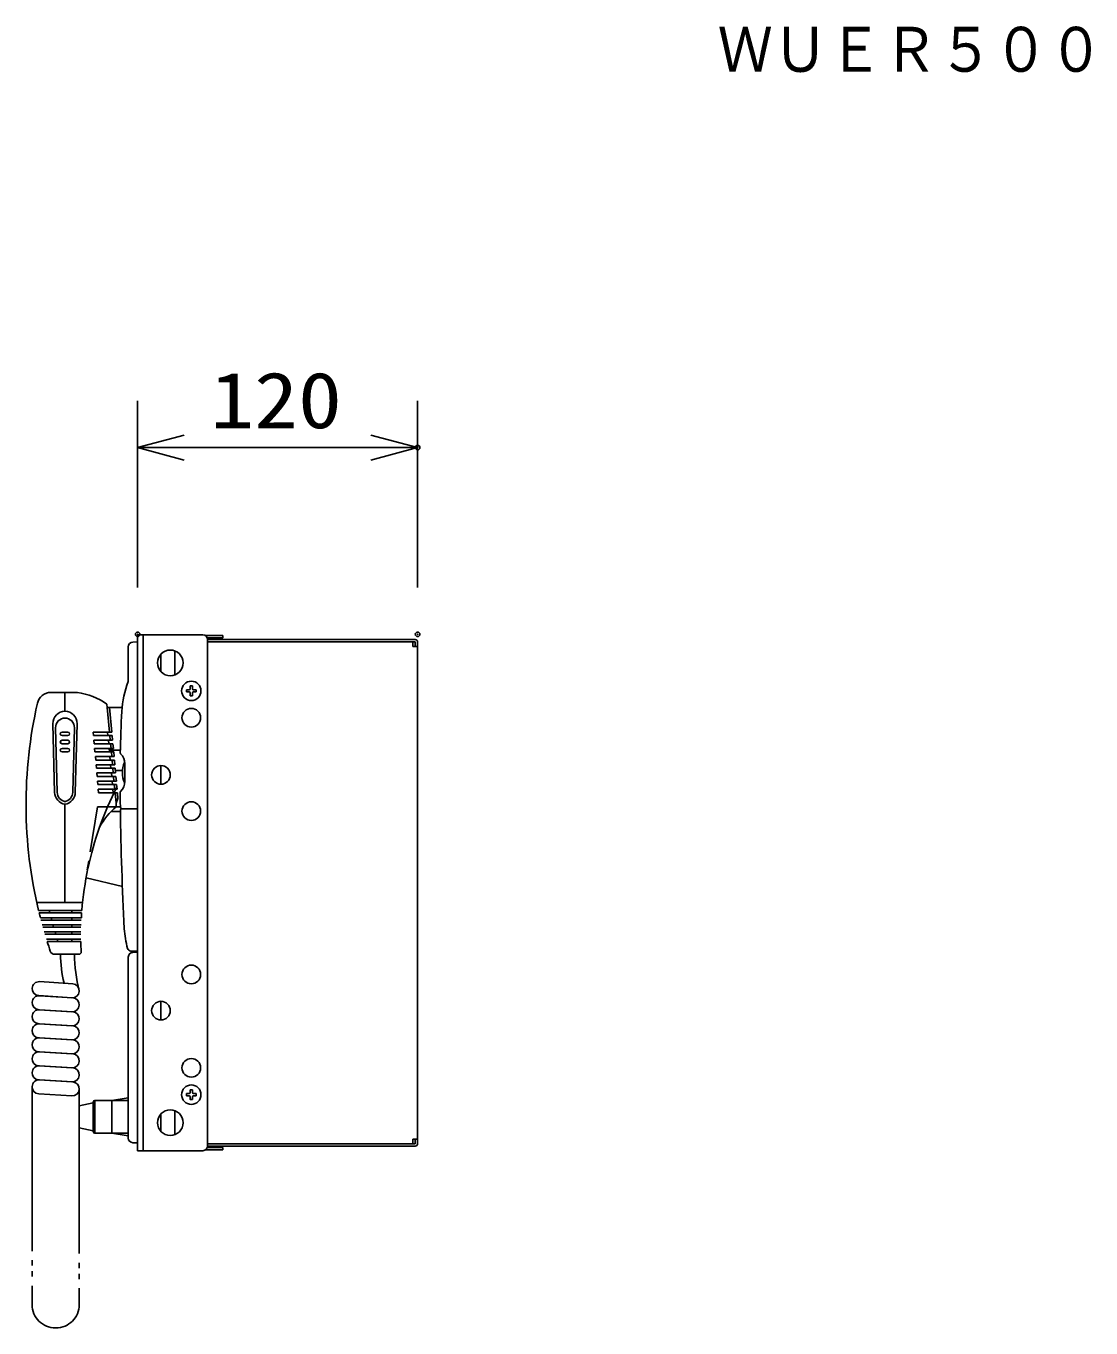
# Model space of a CAD drawing. Units: millimetres, scale not verified. Extents: x -62 to 63, y -116 to 117.
# Drawn here: x 17 to 62.6, y 53 to 108.8 of the extents above; entities that cross this region are included whole.
import ezdxf
from ezdxf.enums import TextEntityAlignment as Align

# ---------------------------------------------------------------- set-up
doc = ezdxf.new("R2010")
doc.units = ezdxf.units.MM
doc.header["$LTSCALE"] = 0.391807
doc.header["$PDMODE"] = 32
doc.header["$PDSIZE"] = 0.196
doc.linetypes.add('CHAIN1', pattern=[8, 5, -1, 1, -1])
doc.linetypes.add('LONG_DOUBLE_CHAIN', pattern=[21.8, 18, -1, 0.6, -0.6, 0.6, -1])
for name, color, linetype in [('0-1_TOUROKU', 1, 'Continuous'), ('0-2_GAIKEI', 1, 'Continuous'), ('0-3_WAKU', 3, 'Continuous'), ('0-4_DEFPOINTS', 7, 'Continuous')]:
    doc.layers.add(name, color=color, linetype=linetype)
doc.styles.add('ＭＳ ゴシック', font='')
doc.styles.get('ＭＳ ゴシック').set_extended_font_data('MS Gothic')

# ---------------------------------------------------------------- blocks, each defined once
blk = doc.blocks.new('_OPEN30')
at = {"layer": '0-4_DEFPOINTS'}
blk.add_line((0, 0), (-1, 0), dxfattribs=at)
blk.add_lwpolyline([(-1, 0.2679), (0, 0), (-1, -0.2679)], dxfattribs=at)

msp = doc.modelspace()

# ---------------------------------------------------------------- linework, layer by layer
at = {"layer": '0-2_GAIKEI'}
for p, q in [((22.0028, 82.7133), (22.0028, 60.6133)), ((21.3728, 80.7133), (21.3728, 82.2026)), ((21.5623, 82.4023), (21.7728, 82.4133)), ((23.3728, 82.0133), (23.3728, 81.0133)), ((24.7728, 82.4133), (33.6728, 82.4133)), ((33.5728, 82.4133), (33.5728, 82.2133)), ((33.7728, 82.2133), (33.5728, 82.2133)), ((33.6728, 82.4133), (33.6728, 82.2133)), ((22.7728, 81.8908), (22.7728, 81.1359)), ((23.8628, 80.3583), (23.8628, 80.2683)), ((23.8628, 80.3583), (23.9828, 80.3583)), ((24.0278, 80.5233), (24.1178, 80.5233)), ((24.0278, 80.5233), (24.0278, 80.4033)), ((24.1178, 80.5233), (24.1178, 80.4033)), ((24.1628, 80.3583), (24.2828, 80.3583)), ((24.2828, 80.3583), (24.2828, 80.2683)), ((18.061, 80.2482), (19.1884, 80.2482)), ((18.6584, 79.4481), (18.6584, 80.2482)), ((23.8628, 80.2683), (23.9828, 80.2683)), ((24.0278, 80.2233), (24.0278, 80.1033)), ((24.0278, 80.1033), (24.1178, 80.1033)), ((24.1178, 80.2233), (24.1178, 80.1033)), ((24.1628, 80.2683), (24.2828, 80.2683)), ((20.4584, 79.7482), (20.4721, 79.5982)), ((20.5728, 79.5982), (20.4721, 79.5982)), ((20.4721, 79.5982), (20.5675, 78.5482)), ((20.5728, 79.5982), (20.6683, 78.5482)), ((20.5728, 79.5982), (21.1035, 79.5982)), ((18.142, 78.905), (18.2155, 75.965)), ((18.2573, 78.7325), (18.3264, 75.9678)), ((19.0596, 78.7325), (18.9905, 75.9678)), ((19.1749, 78.905), (19.1014, 75.965)), ((18.6584, 78.5482), (18.5334, 78.5482)), ((18.6584, 78.3982), (18.5334, 78.3982)), ((18.6584, 78.1982), (18.5334, 78.1982)), ((18.6584, 78.5482), (18.7834, 78.5482)), ((18.6584, 78.3982), (18.7834, 78.3982)), ((18.6584, 78.1982), (18.7834, 78.1982)), ((19.8646, 78.5482), (19.8783, 78.3982)), ((19.8646, 78.5482), (20.4875, 78.5482)), ((19.8783, 78.3982), (20.5012, 78.3982)), ((19.8965, 78.1982), (20.5193, 78.1982)), ((19.8965, 78.1982), (19.9101, 78.0482)), ((20.4875, 78.5482), (20.5012, 78.3982)), ((20.4875, 78.5482), (20.6683, 78.5482)), ((20.5012, 78.3982), (20.6819, 78.3982)), ((20.5193, 78.1982), (20.533, 78.0482)), ((20.5193, 78.1982), (20.7001, 78.1982)), ((20.5812, 78.3982), (20.5993, 78.1982)), ((20.6819, 78.3982), (20.7001, 78.1982)), ((18.6584, 78.0482), (18.5334, 78.0482)), ((18.6584, 77.8482), (18.5334, 77.8482)), ((18.6584, 77.6982), (18.5334, 77.6982)), ((18.6584, 78.0482), (18.7834, 78.0482)), ((18.6584, 77.8482), (18.7834, 77.8482)), ((18.6584, 77.6982), (18.7834, 77.6982)), ((19.9101, 78.0482), (20.533, 78.0482)), ((19.9283, 77.8482), (20.5512, 77.8482)), ((19.9283, 77.8482), (19.9419, 77.6982)), ((19.9419, 77.6982), (20.5648, 77.6982)), ((20.533, 78.0482), (20.7137, 78.0482)), ((20.5512, 77.8482), (20.5648, 77.6982)), ((20.5512, 77.8482), (20.7319, 77.8482)), ((20.558, 77.7732), (21.032, 77.7732)), ((20.5648, 77.6982), (20.7455, 77.6982)), ((20.613, 78.0482), (20.6312, 77.8482)), ((20.6448, 77.6982), (20.663, 77.4982)), ((20.7137, 78.0482), (20.7319, 77.8482)), ((20.7455, 77.6982), (20.7637, 77.4982)), ((19.9601, 77.4982), (20.583, 77.4982)), ((19.9601, 77.4982), (19.9737, 77.3482)), ((19.9737, 77.3482), (20.5966, 77.3482)), ((19.9919, 77.1482), (20.6148, 77.1482)), ((19.9919, 77.1482), (20.0056, 76.9982)), ((20.0056, 76.9982), (20.6284, 76.9982)), ((20.583, 77.4982), (20.5966, 77.3482)), ((20.583, 77.4982), (20.7637, 77.4982)), ((20.5966, 77.3482), (20.7774, 77.3482)), ((20.6148, 77.1482), (20.6284, 76.9982)), ((20.6148, 77.1482), (20.7955, 77.1482)), ((20.6284, 76.9982), (20.8092, 76.9982)), ((20.6766, 77.3482), (20.6948, 77.1482)), ((20.7084, 76.9982), (20.7266, 76.7982)), ((20.7774, 77.3482), (20.7955, 77.1482)), ((20.8092, 76.9982), (20.8274, 76.7982)), ((21.2228, 77.1922), (21.2228, 76.4381)), ((22.7728, 77.1133), (22.7728, 76.3133)), ((20.0237, 76.7982), (20.6466, 76.7982)), ((20.0237, 76.7982), (20.0374, 76.6482)), ((20.0374, 76.6482), (20.6603, 76.6482)), ((20.0556, 76.4482), (20.6784, 76.4482)), ((20.0556, 76.4482), (20.0692, 76.2982)), ((20.6466, 76.7982), (20.6603, 76.6482)), ((20.6466, 76.7982), (20.8274, 76.7982)), ((20.6603, 76.6482), (20.841, 76.6482)), ((20.6784, 76.4482), (20.6921, 76.2982)), ((20.6784, 76.4482), (20.8592, 76.4482)), ((20.7403, 76.6482), (20.7584, 76.4482)), ((20.8183, 76.8982), (21.123, 76.8982)), ((20.841, 76.6482), (20.8592, 76.4482)), ((20.0692, 76.2982), (20.6921, 76.2982)), ((20.0874, 76.0982), (20.7103, 76.0982)), ((20.0874, 76.0982), (20.101, 75.9482)), ((20.101, 75.9482), (20.7239, 75.9482)), ((20.6921, 76.2982), (20.8728, 76.2982)), ((20.7103, 76.0982), (20.7239, 75.9482)), ((20.7103, 76.0982), (20.891, 76.0982)), ((20.7239, 75.9482), (20.9046, 75.9482)), ((20.7721, 76.2982), (20.7903, 76.0982)), ((20.8039, 75.9482), (20.8448, 75.4982)), ((20.8728, 76.2982), (20.891, 76.0982)), ((20.9046, 75.9482), (20.9274, 75.6982)), ((18.6584, 71.2482), (18.6584, 75.4554)), ((20.9274, 75.6982), (20.8448, 75.4982)), ((20.8448, 75.4982), (20.8584, 75.3482)), ((20.8584, 75.3482), (21.0314, 75.3482)), ((21.0813, 75.2694), (21.7728, 75.2633)), ((21.7728, 75.2633), (21.0827, 75.2573)), ((21.1181, 71.9344), (19.5615, 72.2982)), ((17.4461, 71.2482), (19.412, 71.2482)), ((17.5267, 70.8982), (17.983, 70.8982)), ((17.983, 70.8982), (18.9584, 70.8982)), ((18.9584, 70.7982), (18.9584, 70.8982)), ((18.9584, 70.8982), (19.3801, 70.8982)), ((17.551, 70.7982), (18.0079, 70.7982)), ((17.6025, 70.5932), (18.0607, 70.5932)), ((17.6285, 70.4932), (18.0873, 70.4932)), ((17.6835, 70.2882), (18.1437, 70.2882)), ((18.0079, 70.7982), (18.9584, 70.7982)), ((18.0607, 70.5932), (18.9584, 70.5932)), ((18.0873, 70.4932), (18.9584, 70.4932)), ((18.1437, 70.2882), (18.9584, 70.2882)), ((18.9584, 70.7982), (19.3726, 70.7982)), ((18.9584, 70.4932), (18.9584, 70.5932)), ((18.9584, 70.5932), (19.3595, 70.5932)), ((18.9584, 70.4932), (19.3542, 70.4932)), ((18.9584, 70.1882), (18.9584, 70.2882)), ((18.9584, 70.2882), (19.3455, 70.2882)), ((17.7113, 70.1882), (18.1722, 70.1882)), ((17.7699, 69.9832), (18.2323, 69.9832)), ((17.7994, 69.8832), (18.2625, 69.8832)), ((18.1722, 70.1882), (18.9584, 70.1882)), ((18.2323, 69.9832), (18.9584, 69.9832)), ((18.2625, 69.8832), (18.9584, 69.8832)), ((18.9584, 70.1882), (19.3424, 70.1882)), ((18.9584, 69.8832), (18.9584, 69.9832)), ((18.9584, 69.9832), (19.3383, 69.9832)), ((18.9584, 69.8832), (19.3373, 69.8832)), ((18.3264, 69.6782), (17.8617, 69.6782)), ((18.3584, 69.5782), (17.8929, 69.5782)), ((18.3264, 69.6782), (18.9584, 69.6782)), ((18.3584, 69.5782), (18.9584, 69.5782)), ((19.3376, 69.6782), (18.9584, 69.6782)), ((18.9584, 69.5782), (18.9584, 69.6782)), ((19.3389, 69.5782), (18.9584, 69.5782)), ((18.2182, 69.0282), (18.4679, 69.0282)), ((18.4679, 69.0282), (19.0679, 69.0282)), ((19.0679, 69.0282), (19.2532, 69.0282)), ((21.3728, 68.9098), (21.3728, 61.1541)), ((21.4813, 69.1684), (21.7728, 69.1633)), ((21.7728, 69.1133), (21.5693, 69.1098)), ((18.9886, 67.7656), (17.5686, 67.8553)), ((18.9508, 67.1668), (17.5308, 67.2564)), ((18.9886, 67.1644), (17.5686, 67.2541)), ((19.2697, 67.4662), (19.2736, 67.4662)), ((22.7728, 67.0133), (22.7728, 66.2133)), ((18.9508, 66.5656), (17.5308, 66.6552)), ((18.9886, 66.5632), (17.5686, 66.6529)), ((19.2697, 66.865), (19.2736, 66.865)), ((18.9508, 65.9644), (17.5308, 66.0541)), ((18.9886, 65.962), (17.5686, 66.0517)), ((19.2697, 66.2638), (19.2736, 66.2638)), ((18.9508, 65.3632), (17.5308, 65.4529)), ((18.9886, 65.3608), (17.5686, 65.4505)), ((19.2697, 65.6626), (19.2736, 65.6626)), ((18.9508, 64.762), (17.5308, 64.8517)), ((18.9886, 64.7596), (17.5686, 64.8493)), ((19.2697, 65.0614), (19.2736, 65.0614)), ((18.9508, 64.1608), (17.5308, 64.2505)), ((18.9886, 64.1584), (17.5686, 64.2481)), ((19.2697, 64.4602), (19.2736, 64.4602)), ((18.9508, 63.5596), (17.5308, 63.6493)), ((18.9886, 63.5573), (17.5686, 63.6469)), ((19.2697, 63.859), (19.2736, 63.859)), ((18.9508, 62.9584), (17.5308, 63.0481)), ((19.2697, 63.2579), (19.2736, 63.2579)), ((23.8628, 63.0583), (23.9828, 63.0583)), ((23.8628, 63.0583), (23.8628, 62.9683)), ((24.0278, 63.2233), (24.0278, 63.1033)), ((24.0278, 63.2233), (24.1178, 63.2233)), ((24.1178, 63.2233), (24.1178, 63.1033)), ((24.1628, 63.0583), (24.2828, 63.0583)), ((24.2828, 63.0583), (24.2828, 62.9683)), ((19.8728, 62.6633), (19.8728, 61.4633)), ((19.9428, 62.7633), (19.9428, 61.3633)), ((20.6728, 62.7633), (19.9428, 62.7633)), ((23.8628, 62.9683), (23.9828, 62.9683)), ((24.1178, 62.9233), (24.1178, 62.8033)), ((24.1628, 62.9683), (24.2828, 62.9683)), ((22.7728, 62.1908), (22.7728, 61.4358)), ((23.3728, 62.3133), (23.3728, 61.3133)), ((19.2697, 61.5974), (19.8728, 61.4633)), ((19.8728, 61.4633), (19.8728, 61.4333)), ((19.9428, 61.3633), (20.6728, 61.3633)), ((20.6728, 61.3633), (21.3728, 61.3633)), ((21.7728, 60.9433), (21.5623, 60.9544)), ((33.6728, 60.9133), (24.7728, 60.9133)), ((33.5728, 61.1133), (33.5728, 60.9133)), ((33.5728, 61.1133), (33.7728, 61.1133)), ((33.5728, 61.0133), (33.5728, 60.9133)), ((33.6728, 61.1133), (33.6728, 60.9133)), ((24.6782, 60.6433), (25.4228, 60.6433))]:
    msp.add_line(p, q, dxfattribs=at)
at = {"layer": '0-2_GAIKEI', "color": 7}
for p, q in [((23.0695, 82.7133), (23.0734, 82.7133)), ((24.7728, 60.8133), (24.7728, 82.5133)), ((24.7728, 82.5133), (33.6728, 82.5133)), ((33.7728, 82.4133), (33.7728, 71.6633)), ((33.7728, 71.6633), (33.7728, 60.9133)), ((33.6728, 60.8133), (24.7728, 60.8133)), ((21.7728, 60.6133), (24.5728, 60.6133))]:
    msp.add_line(p, q, dxfattribs=at)
at = {"layer": '0-2_GAIKEI', "linetype": 'CHAIN1'}
for p, q in [((20.0556, 75.3482), (19.5188, 72.0498)), ((20.8584, 75.3482), (20.0556, 75.3482)), ((21.0339, 75.1482), (20.6402, 75.1482))]:
    msp.add_line(p, q, dxfattribs=at)
at = {"layer": '0-2_GAIKEI', "linetype": 'LONG_DOUBLE_CHAIN'}
for p, q in [((17.2503, 63.3664), (17.2503, 54.0178)), ((19.2697, 63.2579), (19.2697, 54.0178)), ((18.2503, 53.0178), (18.2697, 53.0178))]:
    msp.add_line(p, q, dxfattribs=at)
at = {"layer": '0-2_GAIKEI', "color": 7}
msp.add_lwpolyline([(24.5728, 82.7133), (21.7728, 82.7133), (21.7728, 60.6133)], dxfattribs=at)
at = {"layer": '0-2_GAIKEI'}
for points in [[(24.6782, 82.6833), (25.4228, 82.6833), (25.4228, 82.5833), (24.7602, 82.5833)], [(19.8728, 62.6933), (19.8728, 62.6633), (19.2697, 62.5293)], [(21.3728, 62.88), (20.6728, 62.7633), (21.3728, 62.7633)], [(20.6728, 62.7633), (20.6728, 61.3633), (21.3728, 61.2467)], [(24.0278, 62.9233), (24.0278, 62.8033), (24.1178, 62.8033)], [(25.4228, 60.6433), (25.4228, 60.7433), (24.7602, 60.7433)]]:
    msp.add_lwpolyline(points, dxfattribs=at)
for centre, radius in [((23.1728, 81.5133), 0.55), ((24.0728, 80.3133), 0.415), ((24.0728, 79.1633), 0.4), ((22.7728, 76.7133), 0.4), ((24.0728, 75.1633), 0.4), ((24.0728, 68.1633), 0.4), ((22.7728, 66.6133), 0.4), ((24.0728, 64.1633), 0.4), ((24.0728, 63.0133), 0.415), ((23.1728, 61.8133), 0.55)]:
    msp.add_circle(centre, radius, dxfattribs=at)
at = {"layer": '0-2_GAIKEI', "color": 7}
for centre, radius, start, end in [((24.5728, 82.5133), 0.2, 0, 90), ((33.6728, 82.4133), 0.1, 0, 90), ((24.5728, 60.8133), 0.2, 270, 0), ((33.6728, 60.9133), 0.1, 270, 0)]:
    msp.add_arc(centre, radius, start, end, dxfattribs=at)
at = {"layer": '0-2_GAIKEI'}
for centre, radius, start, end in [((21.5728, 82.2026), 0.2, 93, 180), ((25.0861, 79.2263), 4, 158.17645, 176.99308), ((23.9828, 80.4033), 0.045, 270, 0), ((24.1628, 80.4033), 0.045, 180, 270), ((36.4884, 75.4482), 19.5, 167.16041, 193.4934), ((18.061, 79.6482), 0.6, 90, 167.16041), ((18.7533, 77.28), 3, 55.36164, 81.65917), ((23.9828, 80.2233), 0.045, 0, 90), ((24.1628, 80.2233), 0.045, 90, 180), ((18.6719, 78.9182), 0.53, 91.45045, 181.4321), ((18.645, 78.9182), 0.53, 358.5679, 88.54955), ((71.0228, 76.8133), 50, 176.99308, 179.03523), ((18.6627, 78.7427), 0.4056, 90.60026, 181.43208), ((18.6542, 78.7427), 0.4056, 358.56792, 89.39974), ((18.5334, 78.4732), 0.075, 90, 270), ((18.5334, 78.1232), 0.075, 90, 270), ((18.7834, 78.4732), 0.075, 270, 90), ((18.7834, 78.1232), 0.075, 270, 90), ((18.5334, 77.7732), 0.075, 90, 270), ((18.7834, 77.7732), 0.075, 270, 90), ((21.0799, 77.6544), 0.05, 179.03523, 225.31557), ((20.6228, 77.1922), 0.6, 0, 45.31557), ((22.2746, 76.8161), 1.1545, 157.97285, 180), ((21.2507, 77.2303), 0.05, 130.81929, 157.97285), ((20.6228, 76.4381), 0.6, 314.16023, 0), ((22.2746, 76.8161), 1.1545, 180, 202.02715), ((18.7454, 75.9782), 0.53, 181.4321, 260.56133), ((18.7454, 75.9782), 0.4191, 181.4321, 260.56133), ((18.5715, 75.9782), 0.4191, 279.43867, 358.5679), ((18.5715, 75.9782), 0.53, 279.43867, 358.5679), ((33.3371, 69.8013), 14, 152.82711, 160.48405), ((21.0756, 75.9718), 0.05, 134.16023, 180.38588), ((146.0228, 76.8133), 125, 180.38588, 180.68507), ((21.2507, 76.4019), 0.05, 202.02715, 229.49251), ((22.7737, 73.0392), 3, 129.67398, 151.33409), ((21.0817, 75.3194), 0.05, 180.68507, 269.5), ((21.0831, 75.2073), 0.05, 90.5, 180.73646), ((146.0228, 76.8133), 125, 180.73646, 183.0672), ((33.3371, 69.8013), 14, 160.48405, 175.50614), ((36.4884, 75.4482), 19.0566, 193.81351, 194.12334), ((36.4884, 75.4482), 19.5, 193.79576, 194.41683), ((36.4884, 75.4482), 19.0566, 194.75981, 195.07095), ((36.4884, 75.4482), 19.0566, 195.71024, 196.0228), ((33.3371, 69.8013), 14, 175.91654, 176.75724), ((36.4884, 75.4482), 19.0566, 196.66512, 196.97922), ((25.1962, 70.339), 4, 183.0672, 195.37171), ((36.4884, 75.4482), 19.5, 197.51922, 198.80085), ((36.4884, 75.4482), 19.0566, 197.62479, 197.94054), ((33.3371, 69.8013), 14, 180.91295, 182.73607), ((21.4839, 69.3184), 0.15, 195.37171, 269), ((18.2182, 69.2282), 0.2, 198.80085, 270), ((23.9536, 69.0634), 5.4859, 180.36741, 193.43272), ((25.517, 69.0673), 6.4493, 180.34746, 194.37485), ((19.2532, 69.1282), 0.1, 270, 2.73607), ((21.5728, 68.9098), 0.2, 91, 180), ((17.5497, 67.5558), 0.3, 176.38806, 266.38806), ((17.5497, 67.5558), 0.3, 86.38806, 176.38806), ((18.9697, 67.4662), 0.3, 356.38806, 86.38806), ((17.5497, 66.9547), 0.3, 176.38806, 266.38806), ((17.5497, 66.9547), 0.3, 86.38806, 176.38806), ((18.9697, 67.4662), 0.3, 266.38806, 353.96519), ((18.9697, 66.865), 0.3, 356.38806, 86.38806), ((18.9697, 67.4662), 0.3, 353.96519, 356.38806), ((17.5497, 66.3535), 0.3, 86.38806, 176.38806), ((18.9697, 66.865), 0.3, 266.38806, 356.38806), ((18.9697, 66.2638), 0.3, 356.38806, 86.38806), ((17.5497, 66.3535), 0.3, 176.38806, 266.38806), ((17.5497, 65.7523), 0.3, 86.38806, 176.38806), ((18.9697, 66.2638), 0.3, 266.38806, 356.38806), ((18.9697, 65.6626), 0.3, 356.38806, 86.38806), ((17.5497, 65.7523), 0.3, 176.38806, 266.38806), ((17.5497, 65.1511), 0.3, 86.38806, 176.38806), ((18.9697, 65.6626), 0.3, 266.38806, 356.38806), ((18.9697, 65.0614), 0.3, 356.38806, 86.38806), ((17.5497, 65.1511), 0.3, 176.38806, 266.38806), ((17.5497, 64.5499), 0.3, 86.38806, 176.38806), ((18.9697, 65.0614), 0.3, 266.38806, 356.38806), ((18.9697, 64.4602), 0.3, 356.38806, 86.38806), ((17.5497, 64.5499), 0.3, 176.38806, 266.38806), ((17.5497, 63.9487), 0.3, 86.38806, 176.38806), ((18.9697, 64.4602), 0.3, 266.38806, 356.38806), ((18.9697, 63.859), 0.3, 356.38806, 86.38806), ((17.5497, 63.9487), 0.3, 176.38806, 266.38806), ((17.5497, 63.3475), 0.3, 86.38806, 176.38806), ((18.9697, 63.859), 0.3, 266.38806, 356.38806), ((17.5497, 63.3475), 0.3, 176.38806, 266.38806), ((18.9697, 63.2579), 0.3, 266.38806, 356.38806), ((18.9697, 63.2579), 0.3, 356.38806, 86.38806), ((23.9828, 63.1033), 0.045, 270, 0), ((24.1628, 63.1033), 0.045, 180, 270), ((19.9428, 62.6933), 0.07, 90, 180), ((23.9828, 62.9233), 0.045, 0, 90), ((24.1628, 62.9233), 0.045, 90, 180), ((19.9428, 61.4333), 0.07, 180, 270), ((21.5728, 61.1541), 0.2, 180, 267)]:
    msp.add_arc(centre, radius, start, end, dxfattribs=at)
at = {"layer": '0-2_GAIKEI', "linetype": 'LONG_DOUBLE_CHAIN'}
for centre, start, end in [((18.2503, 54.0178), 180, 270), ((18.2697, 54.0178), 270, 0)]:
    msp.add_arc(centre, 1, start, end, dxfattribs=at)
at = {"layer": '0-3_WAKU'}
for p, q in [((21.7728, 84.7368), (21.7728, 92.7368)), ((33.7728, 84.7368), (33.7728, 92.7368)), ((23.7728, 90.7368), (31.7728, 90.7368))]:
    msp.add_line(p, q, dxfattribs=at)
at = {"layer": '0-4_DEFPOINTS'}
for p in [(33.7728, 90.7368), (21.7728, 82.7368), (33.7728, 82.7368)]:
    msp.add_point(p, dxfattribs=at)

# ---------------------------------------------------------------- block references
at = {"layer": '0-3_WAKU', "xscale": 2, "yscale": 2, "rotation": 180}
msp.add_blockref('_OPEN30', (21.7728, 90.7368), dxfattribs=at)
at = {"layer": '0-3_WAKU', "xscale": 2, "yscale": 2}
msp.add_blockref('_OPEN30', (33.7728, 90.7368), dxfattribs=at)

# ---------------------------------------------------------------- texts
at = {"layer": '0-1_TOUROKU', "style": 'ＭＳ ゴシック', "width": 0.9}
msp.add_text('ＷＵＥＲ５００', height=1.925, dxfattribs=at).set_placement((46.6333, 106.2633), align=Align.BOTTOM_LEFT)
at = {"layer": '0-3_WAKU', "style": 'ＭＳ ゴシック', "width": 1.15}
msp.add_text('120', height=2.404, dxfattribs=at).set_placement((24.8857, 90.8464), align=Align.BOTTOM_LEFT)

doc.saveas('drawing.dxf')
